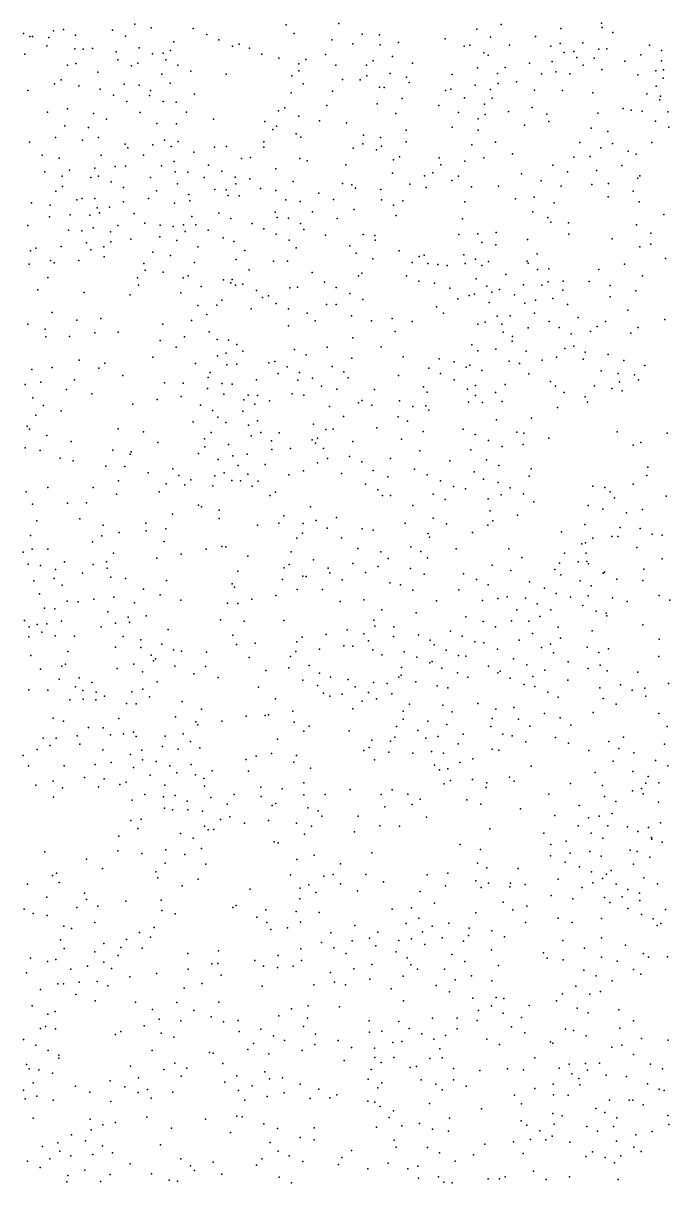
# Model space of a CAD drawing. Header units: inches. Extents: x 1412000 to 4237944, y 4931095 to 14792305.
# Drawn here: x 4237697.8 to 4237779.7, y 14791716.5 to 14791863.6 of the extents above; entities that cross this region are included whole.
import ezdxf

# ---------------------------------------------------------------- set-up
doc = ezdxf.new("R2010")
doc.units = ezdxf.units.IN
doc.header["$MEASUREMENT"] = 0

# ---------------------------------------------------------------- blocks, each defined once
blk = doc.blocks.new('SHORTSTLIDAR')
for p in [(1412096.2, 4931242.36), (1412122.06, 4931242.44), (1412155.35, 4931242.49), (1412082.07, 4931241.17), (1412085.9, 4931241.51), (1412087.13, 4931241.69), (1412088.65, 4931240.99), (1412093.35, 4931241.59), (1412098.27, 4931241.88), (1412103.6, 4931241.81), (1412105.33, 4931241.04), (1412115.37, 4931242.26), (1412116.41, 4931241.18), (1412125, 4931241.09), (1412127.19, 4931241.03), (1412139.54, 4931241.74), (1412142.65, 4931242.33), (1412150.21, 4931241.81), (1412155.44, 4931241.94), (1412156.77, 4931241.32), (1412082.89, 4931240.8), (1412083.21, 4931240.82), (1412085.04, 4931239.61), (1412085.28, 4931240.67), (1412095.02, 4931240.83), (1412101.13, 4931240.14), (1412106.83, 4931240.36), (1412108.56, 4931239.58), (1412109.42, 4931239.84), (1412121.17, 4931240.38), (1412123.81, 4931239.88), (1412127.28, 4931239.74), (1412129.61, 4931240.05), (1412135.54, 4931240.52), (1412137.93, 4931239.57), (1412138.67, 4931239.72), (1412141.29, 4931240.73), (1412143.69, 4931239.72), (1412146.99, 4931240.81), (1412148.92, 4931239.56), (1412150.1, 4931239.93), (1412153, 4931239.98), (1412161.44, 4931239.7), (1412082.24, 4931238.56), (1412088.58, 4931239.24), (1412089.65, 4931239.21), (1412090.84, 4931239.29), (1412093.82, 4931238.85), (1412096.72, 4931239.37), (1412098.42, 4931238.61), (1412099.77, 4931238.68), (1412100.72, 4931239.02), (1412110.71, 4931239.3), (1412112.29, 4931238.58), (1412114.43, 4931238.07), (1412120.37, 4931238.51), (1412128.85, 4931238.26), (1412140.44, 4931238.72), (1412140.97, 4931238.44), (1412150.61, 4931238.78), (1412151.84, 4931238.9), (1412152.21, 4931238.15), (1412154.4, 4931238.07), (1412155.02, 4931239.19), (1412156.04, 4931239.25), (1412160.35, 4931238.49), (1412162.97, 4931239.01), (1412087.66, 4931237.17), (1412088.69, 4931237.39), (1412094.05, 4931237.85), (1412095.76, 4931237.08), (1412096.58, 4931237.4), (1412100.12, 4931237.85), (1412101.64, 4931237.15), (1412117, 4931237.33), (1412117.85, 4931237.87), (1412121.68, 4931237.18), (1412125.54, 4931237.15), (1412126.42, 4931237.7), (1412131.37, 4931237.42), (1412139.64, 4931236.84), (1412143.14, 4931236.86), (1412146.22, 4931237.43), (1412149.09, 4931237.62), (1412153.04, 4931237.15), (1412155.4, 4931236.62), (1412158.32, 4931237.69), (1412162.96, 4931237.7), (1412163.19, 4931236.56), (1412086.85, 4931235.3), (1412091.48, 4931236.27), (1412099.63, 4931236.01), (1412103.3, 4931236.41), (1412107.77, 4931236.01), (1412116.08, 4931235.8), (1412117, 4931236.45), (1412122.51, 4931235.33), (1412124.75, 4931235.29), (1412125.6, 4931235.83), (1412128.57, 4931236.12), (1412130.61, 4931235.64), (1412136.41, 4931235.98), (1412142.17, 4931236.11), (1412144.56, 4931235.07), (1412147.75, 4931236.06), (1412149.57, 4931236.3), (1412151.32, 4931236.07), (1412159.96, 4931235.92), (1412162.22, 4931236.45), (1412163.17, 4931235.52), (1412082.63, 4931233.93), (1412086, 4931234.8), (1412089.1, 4931234.54), (1412091.81, 4931234.11), (1412094.83, 4931234.76), (1412096.72, 4931234.61), (1412098.18, 4931233.93), (1412100.66, 4931234.88), (1412116.01, 4931233.65), (1412117.53, 4931234.8), (1412121.23, 4931233.86), (1412127.19, 4931234.37), (1412127.8, 4931234.33), (1412130.98, 4931234.97), (1412135.56, 4931233.96), (1412136.26, 4931234.1), (1412139.33, 4931234.61), (1412141.29, 4931234.06), (1412142.26, 4931234.82), (1412146.87, 4931234), (1412150.39, 4931233.95), (1412154.27, 4931233.65), (1412162.27, 4931234.48), (1412093.48, 4931233.34), (1412095.17, 4931232.57), (1412098.05, 4931233.31), (1412099.77, 4931232.54), (1412101.43, 4931232.46), (1412103.74, 4931233.49), (1412120.54, 4931232.06), (1412126.91, 4931232.27), (1412130.1, 4931232.92), (1412134.73, 4931232.06), (1412138, 4931233), (1412140.5, 4931232.2), (1412141.48, 4931232.97), (1412161.1, 4931233.52), (1412162.74, 4931232.78), (1412162.84, 4931233.24), (1412085.1, 4931231.22), (1412087.65, 4931231.63), (1412090.94, 4931231.05), (1412096.86, 4931231.15), (1412102.76, 4931231.19), (1412114.42, 4931231.38), (1412115.19, 4931231.77), (1412116.99, 4931230.71), (1412129.28, 4931231.04), (1412137.23, 4931231.18), (1412140.59, 4931230.92), (1412143.58, 4931231.28), (1412146.58, 4931231.81), (1412148.42, 4931230.97), (1412154.88, 4931231.06), (1412158.1, 4931231.68), (1412159.1, 4931231.47), (1412160.49, 4931231.34), (1412163.74, 4931231.26), (1412087.3, 4931229.48), (1412090.33, 4931229.25), (1412092.58, 4931230.3), (1412098.98, 4931229.78), (1412101.46, 4931229.72), (1412106.16, 4931230.31), (1412112.68, 4931230.01), (1412114.16, 4931229.42), (1412119.62, 4931230.12), (1412123.03, 4931229.86), (1412136.41, 4931229.3), (1412139.72, 4931230.36), (1412145.61, 4931229.56), (1412148.69, 4931230.01), (1412154.06, 4931229.16), (1412162.2, 4931230.05), (1412163.9, 4931229.28), (1412086.12, 4931228.01), (1412089.54, 4931227.65), (1412091.58, 4931228.01), (1412099.93, 4931227.66), (1412113.69, 4931229.01), (1412116.63, 4931228.44), (1412117.22, 4931228.03), (1412125.19, 4931228.3), (1412127.33, 4931227.98), (1412130.59, 4931228.91), (1412139.72, 4931228.9), (1412156.14, 4931228.75), (1412082.83, 4931227.38), (1412094.97, 4931227.14), (1412095.29, 4931226.66), (1412098.47, 4931227.05), (1412100.78, 4931226.84), (1412101.67, 4931227.48), (1412106.31, 4931226.78), (1412107.8, 4931226.83), (1412112.54, 4931227.42), (1412112.55, 4931226.78), (1412123.88, 4931226.65), (1412125.11, 4931227.2), (1412126.84, 4931226.42), (1412127.47, 4931226.87), (1412130.57, 4931227.42), (1412138.92, 4931227.05), (1412141.92, 4931227.41), (1412152.62, 4931227.36), (1412155.25, 4931226.68), (1412156.74, 4931227.24), (1412158.71, 4931226.26), (1412161.75, 4931227.36), (1412084.45, 4931225.73), (1412086.59, 4931225.35), (1412091.94, 4931225.75), (1412097.29, 4931225.76), (1412101.17, 4931224.94), (1412103.66, 4931226.12), (1412109.73, 4931225.34), (1412110.87, 4931225.46), (1412117.1, 4931225.33), (1412118.05, 4931225.04), (1412128.98, 4931225.16), (1412129.74, 4931225.53), (1412134.75, 4931225.4), (1412138.03, 4931224.97), (1412140.42, 4931225.42), (1412144.05, 4931225.93), (1412151.83, 4931225.5), (1412153.92, 4931225.56), (1412159.74, 4931225.89), (1412084.8, 4931223.62), (1412087.91, 4931223.83), (1412091.14, 4931224.08), (1412093.7, 4931224.31), (1412095.01, 4931224.36), (1412099.56, 4931224.41), (1412101.31, 4931223.64), (1412102.93, 4931223.61), (1412105.52, 4931224.5), (1412107.24, 4931223.72), (1412114.06, 4931224), (1412122.95, 4931224.51), (1412128.85, 4931223.47), (1412133.95, 4931223.51), (1412134.99, 4931224.53), (1412145.2, 4931223.39), (1412149.2, 4931224.48), (1412151.04, 4931223.64), (1412154.7, 4931223.82), (1412157.91, 4931224.42), (1412086.99, 4931223.07), (1412087.02, 4931221.76), (1412090.63, 4931222.9), (1412091.58, 4931223.1), (1412093.19, 4931222.37), (1412098.19, 4931222.91), (1412101.58, 4931222.13), (1412104.99, 4931222.93), (1412108.92, 4931222.97), (1412108.99, 4931222.1), (1412110.75, 4931222.76), (1412116.28, 4931222.4), (1412122.53, 4931222.17), (1412123.71, 4931221.99), (1412131.07, 4931222.07), (1412132.93, 4931223.12), (1412136.37, 4931222.54), (1412137.21, 4931223.09), (1412142.29, 4931221.82), (1412147.72, 4931222.51), (1412150.24, 4931221.8), (1412154.13, 4931222.02), (1412156.25, 4931222.15), (1412159.95, 4931222.83), (1412160.19, 4931223.12), (1412086.19, 4931221.18), (1412094.77, 4931221.66), (1412098.94, 4931221.23), (1412103.03, 4931220.74), (1412106.32, 4931221.4), (1412107.75, 4931221.35), (1412108.02, 4931220.64), (1412109.42, 4931220.59), (1412112.12, 4931221.52), (1412114.07, 4931221.25), (1412119.51, 4931220.95), (1412124.15, 4931221.57), (1412127.36, 4931221.38), (1412133.13, 4931221.64), (1412138.86, 4931221.73), (1412146.82, 4931220.42), (1412156.2, 4931220.47), (1412159.35, 4931221.2), (1412083.11, 4931219.71), (1412085.44, 4931219.42), (1412088.83, 4931220.1), (1412089.51, 4931220.27), (1412091.13, 4931220.24), (1412091.41, 4931219.06), (1412092.97, 4931219.17), (1412094.74, 4931219.82), (1412097.91, 4931220.25), (1412101.2, 4931219.67), (1412103.15, 4931219.95), (1412115.32, 4931220.08), (1412117.15, 4931219.86), (1412121.39, 4931220.11), (1412123.99, 4931218.85), (1412127.44, 4931220.1), (1412128.98, 4931219.4), (1412130.16, 4931219.97), (1412138.02, 4931219.82), (1412144.46, 4931220.19), (1412149.35, 4931219.72), (1412160.11, 4931219.84), (1412085.36, 4931217.91), (1412088.01, 4931218.17), (1412090.5, 4931218.16), (1412091.7, 4931218.42), (1412096.1, 4931218.34), (1412103.43, 4931217.99), (1412106.83, 4931218.41), (1412108.37, 4931217.72), (1412113.98, 4931218.53), (1412114.24, 4931217.83), (1412115.68, 4931217.76), (1412118.72, 4931218.56), (1412121.85, 4931217.71), (1412129.34, 4931218.09), (1412137.72, 4931217.69), (1412146.65, 4931218.55), (1412148.55, 4931217.85), (1412163.25, 4931218.23), (1412082.63, 4931216.82), (1412087.76, 4931216.25), (1412089.46, 4931216.16), (1412090.89, 4931216.53), (1412093.09, 4931216.02), (1412094.02, 4931216.82), (1412097.47, 4931217.11), (1412099.42, 4931216.85), (1412101.06, 4931216.7), (1412102.38, 4931216.91), (1412102.58, 4931216.06), (1412103.94, 4931216.93), (1412105.49, 4931216.25), (1412111.05, 4931217.1), (1412112.55, 4931216.42), (1412117.18, 4931217.07), (1412117.62, 4931216.31), (1412141.98, 4931215.92), (1412148.91, 4931217.23), (1412151.18, 4931217.17), (1412159.77, 4931216.9), (1412090.07, 4931214.64), (1412093.13, 4931214.75), (1412095.7, 4931215.11), (1412099.34, 4931215.41), (1412101.53, 4931214.94), (1412107.4, 4931215.28), (1412108.74, 4931214.79), (1412114.11, 4931215.71), (1412115.77, 4931214.96), (1412120.37, 4931215.62), (1412125.14, 4931215.67), (1412126.62, 4931215.55), (1412126.67, 4931214.98), (1412137.28, 4931215.69), (1412139.67, 4931215.79), (1412140.18, 4931214.66), (1412145.95, 4931215.04), (1412151.2, 4931215.73), (1412156.72, 4931215.15), (1412161.61, 4931215.84), (1412161.62, 4931214.45), (1412082.96, 4931213.6), (1412083.66, 4931213.97), (1412086.87, 4931214.17), (1412090.63, 4931213.76), (1412092.28, 4931214.13), (1412098.49, 4931213.46), (1412100.7, 4931213.04), (1412104.17, 4931214.12), (1412110.15, 4931213.66), (1412116.65, 4931214), (1412123.45, 4931214.24), (1412124.26, 4931213.33), (1412129.68, 4931213.63), (1412132.88, 4931213.08), (1412137.91, 4931213.09), (1412141.95, 4931214.38), (1412147.18, 4931213.25), (1412160.22, 4931214.12), (1412082.78, 4931211.93), (1412085.52, 4931212.37), (1412085.98, 4931212.11), (1412089.09, 4931212.37), (1412092.29, 4931212.85), (1412097.31, 4931212.01), (1412103.76, 4931212.15), (1412109.02, 4931212.53), (1412113.78, 4931212.32), (1412115.53, 4931212.29), (1412126.37, 4931212.6), (1412131.33, 4931212.15), (1412132.22, 4931212.9), (1412133.32, 4931211.99), (1412134.61, 4931211.88), (1412135.78, 4931211.76), (1412138.05, 4931212.02), (1412139.37, 4931212.55), (1412140.19, 4931211.74), (1412141.03, 4931212.28), (1412145.92, 4931212.31), (1412146.06, 4931212.06), (1412158.25, 4931211.92), (1412163.45, 4931212.65), (1412085.16, 4931210.25), (1412096.51, 4931210.17), (1412097.5, 4931211.15), (1412099.78, 4931210.92), (1412102.31, 4931210.21), (1412102.95, 4931210.44), (1412110.69, 4931211.2), (1412118.65, 4931210.88), (1412124.55, 4931210.45), (1412124.98, 4931210.78), (1412130.65, 4931210.46), (1412139.47, 4931210.05), (1412143.22, 4931210.62), (1412147.23, 4931211.23), (1412148.66, 4931211.32), (1412155.03, 4931211.23), (1412160.53, 4931210.46), (1412083.91, 4931208.65), (1412096.66, 4931209.26), (1412104.61, 4931209.09), (1412107.41, 4931209.94), (1412108.34, 4931209.56), (1412108.54, 4931209.99), (1412108.96, 4931209.25), (1412109.88, 4931209.37), (1412111.63, 4931208.59), (1412115.82, 4931208.91), (1412116.83, 4931209), (1412120.23, 4931209.63), (1412121.71, 4931208.96), (1412132.21, 4931209.75), (1412134.16, 4931209.5), (1412136.11, 4931208.9), (1412140.81, 4931209.14), (1412142.4, 4931208.73), (1412145.48, 4931209.31), (1412147.77, 4931209.26), (1412148.58, 4931209.68), (1412150.44, 4931208.63), (1412150.5, 4931209.76), (1412153.78, 4931209.72), (1412156.46, 4931209.23), (1412159.7, 4931208.55), (1412089.78, 4931208.33), (1412095.6, 4931208.04), (1412102.01, 4931208.29), (1412107.23, 4931207.37), (1412112.39, 4931207.71), (1412113.15, 4931207.91), (1412123.45, 4931208.19), (1412125.09, 4931207.45), (1412137.15, 4931207.54), (1412138.57, 4931207.97), (1412139.25, 4931208.13), (1412141.09, 4931207.08), (1412141.45, 4931208.36), (1412144.34, 4931208.05), (1412146.97, 4931207.36), (1412149.19, 4931207.56), (1412156.45, 4931207.77), (1412085.71, 4931205.79), (1412104.19, 4931206.67), (1412106.58, 4931206.74), (1412110.95, 4931206.24), (1412114.1, 4931206.94), (1412115.68, 4931206.24), (1412118.05, 4931205.69), (1412120.49, 4931206.8), (1412121.71, 4931206.79), (1412134.44, 4931206.5), (1412135.31, 4931205.72), (1412145.64, 4931206.96), (1412146.86, 4931205.71), (1412151.05, 4931206.81), (1412158.69, 4931206.09), (1412082.61, 4931204.3), (1412088.82, 4931204.82), (1412091.9, 4931205.04), (1412099.76, 4931204.31), (1412103.38, 4931204.79), (1412105.33, 4931205.52), (1412119.04, 4931204.73), (1412123.66, 4931205.38), (1412126.18, 4931204.75), (1412128.83, 4931205.05), (1412131.33, 4931204.64), (1412139.67, 4931204.32), (1412140.59, 4931204.56), (1412142.13, 4931205.32), (1412142.73, 4931204.31), (1412143.77, 4931205.35), (1412148.73, 4931204.66), (1412152.4, 4931205.18), (1412155.85, 4931204.64), (1412163.36, 4931204.91), (1412084.83, 4931203.7), (1412084.91, 4931202.69), (1412087.92, 4931202.74), (1412091.12, 4931203.22), (1412094.08, 4931203.29), (1412102.47, 4931202.71), (1412105.62, 4931203.33), (1412115.69, 4931204.1), (1412129.19, 4931203.4), (1412142.87, 4931203.28), (1412144.05, 4931202.76), (1412146.05, 4931203.84), (1412149.97, 4931203.88), (1412151.49, 4931203.08), (1412153.94, 4931203.37), (1412154.82, 4931204.02), (1412159.07, 4931203.19), (1412160, 4931203.88), (1412099.4, 4931202.24), (1412101.41, 4931201.41), (1412106.61, 4931202.36), (1412108.06, 4931202.27), (1412109.12, 4931201.75), (1412120.57, 4931201.39), (1412123.84, 4931202.57), (1412127.43, 4931201.44), (1412138.92, 4931201.7), (1412144.01, 4931202.17), (1412150.69, 4931201.22), (1412151.83, 4931201.53), (1412089.12, 4931199.75), (1412098.49, 4931200.13), (1412106.67, 4931200.31), (1412107.78, 4931200.64), (1412109.9, 4931200.89), (1412116.43, 4931201.11), (1412117.93, 4931200.43), (1412123.7, 4931200), (1412130.22, 4931200.18), (1412134.75, 4931199.91), (1412139.66, 4931200.92), (1412141.95, 4931201.16), (1412145.82, 4931200.91), (1412147.84, 4931199.73), (1412149.65, 4931200.13), (1412153.01, 4931199.86), (1412153.28, 4931200.75), (1412156.18, 4931200.45), (1412158.2, 4931199.71), (1412083.13, 4931198.57), (1412085.73, 4931198.83), (1412091.62, 4931198.72), (1412092.39, 4931199.36), (1412103.89, 4931199.34), (1412107.85, 4931199.17), (1412109.11, 4931199.24), (1412113.17, 4931199.42), (1412113.94, 4931199.59), (1412115.5, 4931198.9), (1412121.19, 4931198.95), (1412122.69, 4931198.28), (1412133.44, 4931198.73), (1412136.68, 4931199.53), (1412138.21, 4931198.86), (1412138.64, 4931199.12), (1412140.2, 4931198.42), (1412143.64, 4931199.64), (1412144.97, 4931199.33), (1412155.29, 4931198.39), (1412160.84, 4931199.08), (1412084.26, 4931196.95), (1412088.55, 4931197.24), (1412094.65, 4931197.8), (1412099.95, 4931196.87), (1412102.3, 4931196.82), (1412105.5, 4931197.56), (1412105.76, 4931198.2), (1412107.27, 4931196.78), (1412111.63, 4931197.27), (1412114.35, 4931198.06), (1412116.85, 4931197.2), (1412117.05, 4931198.2), (1412118.72, 4931197.45), (1412123.25, 4931197.51), (1412129.62, 4931197.8), (1412134.94, 4931198.04), (1412136.67, 4931197.26), (1412146.15, 4931198), (1412148.88, 4931197.05), (1412157.48, 4931198.04), (1412157.63, 4931197.02), (1412159.55, 4931197.9), (1412160.02, 4931197.27), (1412082.3, 4931196.66), (1412087.51, 4931196.01), (1412090.72, 4931195.47), (1412105.4, 4931196.16), (1412107.46, 4931195.42), (1412108.52, 4931196.71), (1412110.57, 4931195.32), (1412116.15, 4931195.47), (1412117.61, 4931195.32), (1412119.86, 4931196.46), (1412121.79, 4931196.06), (1412126.59, 4931196.02), (1412132.78, 4931196.37), (1412133.26, 4931195.7), (1412138.38, 4931196.05), (1412139.38, 4931196.52), (1412141.92, 4931195.65), (1412143.13, 4931196.65), (1412149.52, 4931196.47), (1412150.62, 4931195.65), (1412154.47, 4931196.49), (1412156.68, 4931196.16), (1412157.96, 4931195.86), (1412083.25, 4931194.99), (1412084.6, 4931194), (1412095.92, 4931194.17), (1412099.04, 4931194.77), (1412102.08, 4931195.16), (1412104.5, 4931194.06), (1412110.02, 4931194.73), (1412111.42, 4931194.17), (1412111.74, 4931195.28), (1412113.26, 4931194.61), (1412120.86, 4931193.86), (1412124.55, 4931194.35), (1412124.97, 4931194.63), (1412126.25, 4931194.04), (1412129.76, 4931194.6), (1412131.45, 4931193.85), (1412133.07, 4931193.95), (1412138.48, 4931194.43), (1412139.39, 4931195.26), (1412140.27, 4931194.37), (1412142.76, 4931194.5), (1412153.28, 4931195.09), (1412153.58, 4931194.44), (1412083.64, 4931192.79), (1412086.86, 4931193.31), (1412106.02, 4931193.37), (1412106.71, 4931192.51), (1412109.89, 4931193.27), (1412122.66, 4931192.59), (1412129.58, 4931192.54), (1412133.48, 4931193.4), (1412146.49, 4931192.41), (1412149.79, 4931193.76), (1412082.55, 4931191.39), (1412082.85, 4931190.98), (1412094.09, 4931191.03), (1412103.57, 4931191.94), (1412107.72, 4931191.83), (1412110.58, 4931191.49), (1412111.76, 4931192.06), (1412118.86, 4931191.64), (1412120.4, 4931190.96), (1412121.34, 4931190.99), (1412126.85, 4931191.17), (1412130.76, 4931192.01), (1412137.83, 4931190.98), (1412142.06, 4931192.17), (1412085.03, 4931190.21), (1412088.1, 4931189.42), (1412097.27, 4931190.66), (1412105.03, 4931189.76), (1412105.87, 4931190.57), (1412110.93, 4931190.15), (1412112.16, 4931190.57), (1412113.52, 4931189.5), (1412114.47, 4931190.54), (1412118.66, 4931189.66), (1412119.36, 4931189.85), (1412123.83, 4931189.43), (1412130.01, 4931189.74), (1412132.74, 4931190.69), (1412139.35, 4931190.3), (1412141.04, 4931189.55), (1412144.61, 4931190.62), (1412145.49, 4931190.47), (1412148.67, 4931189.84), (1412157.33, 4931190.67), (1412163.69, 4931190.5), (1412082.29, 4931188.63), (1412084.21, 4931188.3), (1412093.41, 4931188.35), (1412095.72, 4931188.14), (1412099.09, 4931189.31), (1412105.08, 4931188.75), (1412108.06, 4931189.05), (1412113.54, 4931188.4), (1412115.92, 4931188.53), (1412119.09, 4931189.2), (1412120.12, 4931188.55), (1412132.3, 4931188.26), (1412138.8, 4931188.38), (1412142.77, 4931188.78), (1412145.41, 4931189.06), (1412159.36, 4931188.98), (1412160.35, 4931189.31), (1412086.74, 4931187.32), (1412088.38, 4931186.97), (1412095.58, 4931187.81), (1412104.25, 4931187.91), (1412106.75, 4931187.13), (1412108.6, 4931187.6), (1412110.42, 4931187.83), (1412112.72, 4931186.51), (1412119.36, 4931186.73), (1412120.61, 4931187.26), (1412123.41, 4931187.54), (1412124.97, 4931186.84), (1412128.61, 4931187.29), (1412136.14, 4931186.97), (1412140.78, 4931187.09), (1412092.53, 4931186.31), (1412094.93, 4931186.28), (1412097.89, 4931185.44), (1412100.99, 4931185.95), (1412101.75, 4931185.11), (1412106.33, 4931185.06), (1412107.5, 4931185.45), (1412109.31, 4931186.37), (1412110.5, 4931185.27), (1412115.7, 4931185.21), (1412117.57, 4931185.72), (1412122.41, 4931185.36), (1412126.4, 4931185.75), (1412131.64, 4931185.93), (1412133.26, 4931185.21), (1412139.19, 4931185.59), (1412142.34, 4931186.39), (1412146.2, 4931185.05), (1412146.43, 4931185.97), (1412161.08, 4931185.11), (1412161.21, 4931186.17), (1412085.14, 4931183.59), (1412090.9, 4931183.61), (1412094.14, 4931184.44), (1412100.18, 4931184.07), (1412102.54, 4931183.95), (1412103.28, 4931184.57), (1412106.09, 4931183.82), (1412108.49, 4931184.47), (1412109.59, 4931184.44), (1412111.05, 4931183.77), (1412111.81, 4931184.41), (1412125.44, 4931184.01), (1412128.25, 4931184.93), (1412134.94, 4931184.46), (1412136.59, 4931183.72), (1412140.38, 4931184.66), (1412142.23, 4931184.22), (1412143.76, 4931183.54), (1412154.25, 4931183.78), (1412155.78, 4931183.58), (1412159.38, 4931184.02), (1412082.41, 4931183.05), (1412093.87, 4931182.75), (1412099.27, 4931183.04), (1412113.35, 4931182.58), (1412114.02, 4931183), (1412127, 4931183.31), (1412127.6, 4931182.57), (1412128.62, 4931182.57), (1412134.01, 4931182.75), (1412135.54, 4931182.08), (1412138.12, 4931183.42), (1412140.97, 4931182.14), (1412142.61, 4931182.67), (1412145.46, 4931182.78), (1412156.45, 4931183.03), (1412157, 4931182.27), (1412163.53, 4931182.49), (1412083.22, 4931181.5), (1412087.67, 4931181.61), (1412090.08, 4931181.67), (1412104.28, 4931181.35), (1412104.64, 4931181.13), (1412106.9, 4931180.73), (1412118.44, 4931181.13), (1412131.43, 4931181.3), (1412141.23, 4931180.65), (1412146.76, 4931181.8), (1412153.65, 4931181.32), (1412155.51, 4931180.85), (1412160.56, 4931180.82), (1412083.77, 4931179.39), (1412089.2, 4931179.63), (1412100.95, 4931180.23), (1412106.9, 4931179.68), (1412115.1, 4931180), (1412119.18, 4931179.4), (1412121.76, 4931179.79), (1412134.03, 4931179.71), (1412141.56, 4931179.38), (1412144.7, 4931180.1), (1412158.52, 4931180.4), (1412092.17, 4931178.83), (1412094.21, 4931177.91), (1412097.58, 4931179.09), (1412097.62, 4931178.09), (1412100.14, 4931178.34), (1412111.72, 4931178.8), (1412114.45, 4931179.09), (1412117.46, 4931177.79), (1412117.54, 4931179.04), (1412120.58, 4931178.43), (1412125.02, 4931178.35), (1412126.39, 4931178.19), (1412130.46, 4931179.09), (1412133.39, 4931177.77), (1412135.68, 4931178.97), (1412138.98, 4931177.88), (1412140.93, 4931178.81), (1412150.29, 4931177.97), (1412153.25, 4931178.91), (1412157.71, 4931178.53), (1412160.27, 4931178.38), (1412161.79, 4931177.69), (1412082.96, 4931177.53), (1412090.83, 4931176.71), (1412092.02, 4931177.48), (1412099.9, 4931176.74), (1412116.73, 4931177.16), (1412122.37, 4931177.21), (1412133.55, 4931177.28), (1412152.85, 4931176.47), (1412153.34, 4931176.59), (1412154.24, 4931177.15), (1412156.64, 4931177.4), (1412157.43, 4931177.38), (1412163.05, 4931177.55), (1412082.04, 4931175.41), (1412083.16, 4931175.78), (1412085.14, 4931175.78), (1412093.5, 4931175.25), (1412102.06, 4931175.15), (1412105.22, 4931175.78), (1412107.24, 4931176.1), (1412107.74, 4931176.06), (1412110.52, 4931174.89), (1412115.99, 4931175.44), (1412124.46, 4931175.88), (1412127.38, 4931175.45), (1412131.17, 4931176.07), (1412132.46, 4931175.48), (1412136.91, 4931175.8), (1412143.61, 4931175.83), (1412145.26, 4931174.72), (1412150.68, 4931175.26), (1412153.42, 4931175.25), (1412159.83, 4931175.97), (1412082.67, 4931173.86), (1412084.24, 4931173.69), (1412087.28, 4931174.17), (1412090.9, 4931173.84), (1412092.59, 4931174.15), (1412092.68, 4931173.38), (1412099, 4931174.64), (1412115.12, 4931173.4), (1412115.75, 4931173.81), (1412118.84, 4931174.41), (1412120.71, 4931173.37), (1412123.83, 4931173.97), (1412127.05, 4931173.57), (1412128.32, 4931174.59), (1412131.15, 4931173.34), (1412133.29, 4931174.69), (1412141.47, 4931173.76), (1412150.02, 4931174.01), (1412152.39, 4931174.17), (1412153.48, 4931174.2), (1412153.72, 4931173.92), (1412160.73, 4931173.25), (1412163.06, 4931174.53), (1412085.95, 4931172.06), (1412086.13, 4931173.18), (1412089.54, 4931172.75), (1412093.16, 4931172.21), (1412094.99, 4931172.04), (1412100.19, 4931171.79), (1412109.23, 4931172.99), (1412114.91, 4931171.91), (1412117.5, 4931172.37), (1412117.93, 4931172.32), (1412120.92, 4931172.76), (1412122.48, 4931171.88), (1412125.44, 4931172.83), (1412132.85, 4931172.6), (1412137.87, 4931172.65), (1412139.5, 4931171.92), (1412143.86, 4931173.06), (1412149.45, 4931173.21), (1412150.19, 4931172.52), (1412152.66, 4931171.76), (1412155.57, 4931172.74), (1412155.73, 4931172.85), (1412157.28, 4931171.99), (1412160.57, 4931171.82), (1412083.4, 4931171.75), (1412086.99, 4931171.22), (1412097.3, 4931170.71), (1412108.55, 4931171.38), (1412108.81, 4931170.95), (1412116.77, 4931170.66), (1412120, 4931170.64), (1412128.52, 4931171.49), (1412129.89, 4931171.27), (1412131.44, 4931170.58), (1412137.25, 4931170.61), (1412140.98, 4931171.26), (1412146.21, 4931171.65), (1412148.11, 4931170.82), (1412154.04, 4931171.14), (1412084.09, 4931170.09), (1412087.6, 4931169.18), (1412089.02, 4931169.09), (1412090.99, 4931169.44), (1412093.54, 4931169.69), (1412096.13, 4931168.97), (1412099.41, 4931169.97), (1412102.02, 4931169.32), (1412107.94, 4931168.92), (1412109.23, 4931168.89), (1412111.02, 4931169.44), (1412114.05, 4931169.88), (1412122.23, 4931169.14), (1412125.21, 4931169.33), (1412134.43, 4931169.24), (1412140.28, 4931169.27), (1412142.21, 4931169.53), (1412143.41, 4931169.72), (1412145.72, 4931169.54), (1412147.21, 4931168.86), (1412149.62, 4931170.15), (1412151.4, 4931169.7), (1412153.64, 4931169.85), (1412156.74, 4931169.6), (1412158.59, 4931169.12), (1412162.67, 4931169.9), (1412164.01, 4931169.29), (1412084.73, 4931168.28), (1412086.03, 4931168.2), (1412092.75, 4931167.83), (1412097.61, 4931167.34), (1412127.52, 4931168.1), (1412131.87, 4931167.72), (1412144.63, 4931168.09), (1412148.92, 4931168.1), (1412152.98, 4931168.65), (1412154.69, 4931167.9), (1412155.94, 4931167.66), (1412082.21, 4931166.74), (1412082.78, 4931165.91), (1412083.82, 4931166.2), (1412085.04, 4931166.29), (1412086.9, 4931166.66), (1412091.93, 4931165.91), (1412093.75, 4931166.37), (1412095.36, 4931167.14), (1412095.5, 4931166.53), (1412107.03, 4931166.82), (1412110.03, 4931166.63), (1412115.09, 4931166.74), (1412126.49, 4931166.78), (1412126.6, 4931165.99), (1412129.03, 4931165.91), (1412138.16, 4931167.2), (1412140.35, 4931166.6), (1412141.9, 4931165.91), (1412143.92, 4931166.67), (1412146.12, 4931166.64), (1412147.55, 4931167.24), (1412149.84, 4931165.87), (1412156.02, 4931167.3), (1412160.61, 4931166.18), (1412082.77, 4931164.67), (1412084.39, 4931165.23), (1412086.1, 4931164.79), (1412088.55, 4931164.73), (1412094.7, 4931164.68), (1412100.42, 4931165.59), (1412108.62, 4931164.85), (1412117.41, 4931164.63), (1412120.43, 4931164.97), (1412123.12, 4931165.55), (1412125.23, 4931165.02), (1412128.98, 4931164.71), (1412132.16, 4931164.89), (1412136.22, 4931165.39), (1412137.68, 4931164.75), (1412146.62, 4931165.09), (1412150.14, 4931164.48), (1412154.15, 4931165.42), (1412093.72, 4931163.35), (1412096.96, 4931163.31), (1412096.97, 4931164.28), (1412099.62, 4931163.72), (1412101.08, 4931162.99), (1412109.09, 4931163.68), (1412111.46, 4931163.86), (1412116.71, 4931164.04), (1412119.61, 4931163.08), (1412122.7, 4931163.51), (1412123.84, 4931163.48), (1412125.8, 4931164.13), (1412126.36, 4931163.01), (1412133.64, 4931164.24), (1412134.15, 4931163.64), (1412135.67, 4931162.97), (1412139.31, 4931164.02), (1412140.43, 4931163.88), (1412142.17, 4931163.11), (1412144.91, 4931164.22), (1412147.75, 4931163.3), (1412148.9, 4931163.73), (1412153.54, 4931163.33), (1412156.25, 4931163.12), (1412162.64, 4931164.36), (1412082.99, 4931162.3), (1412087.71, 4931162.79), (1412098.27, 4931162.35), (1412098.55, 4931161.61), (1412098.82, 4931161.86), (1412102.11, 4931162.85), (1412105.28, 4931162.72), (1412110.67, 4931162.03), (1412115.91, 4931162.15), (1412116.62, 4931162.8), (1412127.5, 4931162.36), (1412130.34, 4931162.77), (1412131.93, 4931162.09), (1412133.89, 4931161.54), (1412137.22, 4931162.3), (1412138.15, 4931162.22), (1412144.18, 4931161.87), (1412149.25, 4931162.63), (1412151.11, 4931161.47), (1412155.03, 4931162.67), (1412162.63, 4931162.18), (1412084.25, 4931160.56), (1412086.92, 4931160.94), (1412087.41, 4931161.2), (1412093.94, 4931160.66), (1412096.05, 4931161.21), (1412097.18, 4931160.22), (1412101.28, 4931160.92), (1412105.15, 4931160.89), (1412112.79, 4931160.38), (1412115.72, 4931160.72), (1412118.28, 4931161.01), (1412119.58, 4931160.06), (1412129.98, 4931160.78), (1412133.58, 4931161.35), (1412135.13, 4931160.67), (1412137.1, 4931160.11), (1412141.04, 4931160.95), (1412142.21, 4931160.09), (1412142.49, 4931160.3), (1412145.9, 4931161.1), (1412148.15, 4931160.43), (1412153.65, 4931160.66), (1412155.18, 4931161.06), (1412156.07, 4931160.35), (1412159.95, 4931160.16), (1412086.59, 4931159.3), (1412089.15, 4931159.46), (1412090.72, 4931158.88), (1412099.02, 4931158.96), (1412103.68, 4931159.98), (1412106.75, 4931159.5), (1412117.49, 4931159.17), (1412120.99, 4931159.56), (1412123.25, 4931159.24), (1412126.46, 4931158.88), (1412128.2, 4931158.75), (1412129.67, 4931159.54), (1412129.97, 4931159.81), (1412131.83, 4931158.95), (1412138.41, 4931159.54), (1412143.76, 4931159.42), (1412145.56, 4931158.59), (1412146.64, 4931159.62), (1412151.1, 4931159.14), (1412157.75, 4931158.55), (1412163.86, 4931158.73), (1412082.75, 4931157.93), (1412085.17, 4931157.9), (1412088.66, 4931158.33), (1412089.6, 4931157.85), (1412091.27, 4931157.64), (1412092.34, 4931157.12), (1412095.82, 4931157.7), (1412097.19, 4931158.04), (1412111.88, 4931158.27), (1412119.35, 4931158.48), (1412120.1, 4931157.51), (1412120.91, 4931157.15), (1412122.46, 4931157.39), (1412124.13, 4931158.33), (1412125.81, 4931157.58), (1412128.76, 4931157.42), (1412134.5, 4931158.46), (1412135.87, 4931158.17), (1412146.88, 4931158.34), (1412148.53, 4931157.62), (1412155.13, 4931158.2), (1412159.24, 4931157.88), (1412160.85, 4931158.13), (1412160.99, 4931157.12), (1412087.95, 4931156.66), (1412089.63, 4931156.76), (1412091.23, 4931156.66), (1412095.12, 4931156.19), (1412096.37, 4931156.16), (1412098.04, 4931157.04), (1412102.17, 4931156.46), (1412114.04, 4931156.81), (1412125, 4931156.51), (1412126.83, 4931156.8), (1412131.02, 4931156.1), (1412135.24, 4931155.98), (1412139.69, 4931156.18), (1412144.25, 4931155.7), (1412149.87, 4931157), (1412155.55, 4931156.84), (1412157.21, 4931156.12), (1412085.85, 4931154.32), (1412094.15, 4931154.31), (1412101.34, 4931154.51), (1412104.63, 4931155.5), (1412110.3, 4931154.59), (1412112.72, 4931154.7), (1412113.15, 4931154.75), (1412116.22, 4931155.21), (1412123.83, 4931155.53), (1412130.21, 4931154.22), (1412130.22, 4931155.21), (1412136.43, 4931155.16), (1412141.47, 4931154.31), (1412141.96, 4931155.48), (1412144.83, 4931154.2), (1412148.12, 4931154.95), (1412150.11, 4931154.38), (1412154.29, 4931155.05), (1412162.63, 4931154.92), (1412087.15, 4931153.94), (1412090.3, 4931153.17), (1412092.18, 4931153.12), (1412103.93, 4931153.87), (1412104.16, 4931153.48), (1412107.21, 4931153.98), (1412116.41, 4931153.85), (1412117.63, 4931152.7), (1412118.3, 4931153.34), (1412123.38, 4931152.73), (1412129.38, 4931153.28), (1412132.06, 4931152.79), (1412133.35, 4931153.96), (1412135.73, 4931153.54), (1412141.32, 4931153.29), (1412146.25, 4931153.31), (1412151.48, 4931153.47), (1412163.68, 4931153.27), (1412084.55, 4931151.8), (1412086.23, 4931151.81), (1412088.9, 4931152.12), (1412093.09, 4931152.23), (1412094.74, 4931152.36), (1412096.04, 4931152.55), (1412096.38, 4931152.02), (1412100.02, 4931152.07), (1412102.31, 4931152.35), (1412103.23, 4931151.37), (1412114.28, 4931151.66), (1412126.22, 4931151.55), (1412128.59, 4931151.41), (1412129.16, 4931151.93), (1412133.09, 4931151.8), (1412134.63, 4931152), (1412137.8, 4931152.3), (1412142.85, 4931152.33), (1412144.03, 4931152.1), (1412145.75, 4931151.33), (1412149.51, 4931151.88), (1412156.27, 4931151.37), (1412158.15, 4931151.95), (1412083.81, 4931150.36), (1412085.46, 4931150.88), (1412089.21, 4931151.04), (1412092.12, 4931150.31), (1412095.63, 4931149.73), (1412097.08, 4931150.28), (1412099.71, 4931150.74), (1412101.7, 4931150.4), (1412104.41, 4931150.59), (1412113.5, 4931149.84), (1412125.23, 4931150.26), (1412125.88, 4931150.62), (1412128.39, 4931150.02), (1412131.44, 4931149.89), (1412133.81, 4931150.1), (1412135.32, 4931149.92), (1412137.17, 4931151.08), (1412141.49, 4931150.39), (1412142.34, 4931150.3), (1412151.15, 4931151.15), (1412153.73, 4931150.26), (1412157.56, 4931150.5), (1412159.47, 4931149.95), (1412163.32, 4931151.04), (1412082.04, 4931149.61), (1412082.73, 4931148.28), (1412087.24, 4931148.28), (1412091.15, 4931148.45), (1412093.18, 4931148.73), (1412097.18, 4931149.06), (1412098.9, 4931148.83), (1412100.61, 4931148.28), (1412103.32, 4931148.48), (1412110.31, 4931149.08), (1412111.57, 4931149.52), (1412116.36, 4931148.76), (1412116.69, 4931149.62), (1412126.58, 4931149.06), (1412134.17, 4931148.38), (1412137.39, 4931148.72), (1412139.06, 4931149.17), (1412146.42, 4931148.25), (1412156.84, 4931148.89), (1412162.21, 4931148.98), (1412163.74, 4931148.3), (1412089.8, 4931146.8), (1412096.03, 4931148.1), (1412098.15, 4931147.1), (1412101.51, 4931147.39), (1412103.89, 4931147.17), (1412106.01, 4931147.64), (1412110.6, 4931147.62), (1412118.44, 4931148.02), (1412134.82, 4931147.77), (1412135.89, 4931147.93), (1412143.7, 4931146.87), (1412154.55, 4931147.45), (1412159.31, 4931147.56), (1412161.25, 4931146.94), (1412083.64, 4931145.85), (1412085.85, 4931146.33), (1412087.02, 4931145.49), (1412091.58, 4931145.65), (1412092.29, 4931146.65), (1412094.29, 4931145.91), (1412095.08, 4931146.23), (1412099.99, 4931145.85), (1412104.93, 4931146.69), (1412105.04, 4931145.73), (1412112.18, 4931145.6), (1412114.87, 4931145.39), (1412117.63, 4931146.13), (1412123.5, 4931145.28), (1412135.4, 4931146.03), (1412136.22, 4931146.45), (1412138.99, 4931146.58), (1412140.74, 4931145.53), (1412140.81, 4931146.14), (1412144.28, 4931146.33), (1412151.43, 4931146.05), (1412155.47, 4931145.78), (1412160.44, 4931145.43), (1412160.95, 4931146.08), (1412162.61, 4931146.12), (1412085.87, 4931144.31), (1412095.85, 4931143.95), (1412097.46, 4931144.65), (1412099.84, 4931144.35), (1412101.29, 4931144.52), (1412102.81, 4931143.83), (1412105.84, 4931144.27), (1412108.8, 4931144.68), (1412112.2, 4931144.42), (1412117.62, 4931144.62), (1412120.32, 4931144.65), (1412127.42, 4931144.67), (1412128.82, 4931145.25), (1412130.82, 4931144.72), (1412132.35, 4931144.05), (1412138.28, 4931144), (1412148.68, 4931144.7), (1412155.74, 4931144.4), (1412159.29, 4931145.14), (1412160.63, 4931144.76), (1412099.97, 4931142.93), (1412100.97, 4931142.73), (1412102.89, 4931142.72), (1412104.75, 4931142.56), (1412107.88, 4931143.42), (1412113.58, 4931143.25), (1412114.06, 4931143.51), (1412118.14, 4931142.98), (1412119.42, 4931142.59), (1412127.9, 4931143.11), (1412131.33, 4931143.41), (1412140.05, 4931143.44), (1412145.1, 4931142.83), (1412152.51, 4931143.26), (1412157.15, 4931143.77), (1412162.57, 4931143.7), (1412095.67, 4931141.35), (1412096.99, 4931141.52), (1412107.04, 4931141.47), (1412108.25, 4931141.81), (1412110.09, 4931141.01), (1412113.13, 4931141.38), (1412116.69, 4931141.04), (1412119.91, 4931141.89), (1412124.51, 4931141.93), (1412133.17, 4931141.8), (1412149.42, 4931142), (1412153.7, 4931141.71), (1412155.04, 4931141.92), (1412156.69, 4931142.25), (1412162.81, 4931141.07), (1412096.55, 4931140.35), (1412101.96, 4931139.71), (1412105.01, 4931140.64), (1412105.47, 4931140.16), (1412106.2, 4931140.24), (1412117.69, 4931139.62), (1412118.58, 4931140.66), (1412124.03, 4931139.94), (1412127.25, 4931140.68), (1412129.75, 4931140.65), (1412141.18, 4931140.32), (1412148.03, 4931139.77), (1412152.4, 4931140.69), (1412154.02, 4931139.75), (1412156.14, 4931140.68), (1412158.64, 4931140.56), (1412159.97, 4931139.97), (1412161.29, 4931140.49), (1412094.18, 4931139.39), (1412103.58, 4931139.12), (1412113.87, 4931138.65), (1412114.37, 4931138.52), (1412137.44, 4931138.33), (1412148.93, 4931138.32), (1412150.89, 4931138.75), (1412155.5, 4931139.1), (1412161.68, 4931139.22), (1412161.72, 4931139.01), (1412163.06, 4931138.6), (1412084.8, 4931137.39), (1412094.03, 4931137.53), (1412097.07, 4931137.16), (1412100.12, 4931137.64), (1412102.52, 4931137.04), (1412104.63, 4931137.8), (1412118.93, 4931136.97), (1412126.24, 4931137.27), (1412140.03, 4931137.7), (1412148.88, 4931136.89), (1412151.36, 4931137.21), (1412153.89, 4931137.43), (1412155.29, 4931136.83), (1412158.99, 4931137.59), (1412159.89, 4931137.41), (1412161.46, 4931136.71), (1412090.08, 4931136.44), (1412092.07, 4931135.28), (1412100.04, 4931135.93), (1412105.19, 4931135.81), (1412116.73, 4931136.41), (1412122.25, 4931135.87), (1412139.64, 4931135.94), (1412140.82, 4931135.36), (1412144.77, 4931135.27), (1412150.73, 4931136.09), (1412152.56, 4931135.5), (1412156.58, 4931135.03), (1412159.4, 4931135.83), (1412085.74, 4931134.39), (1412086.26, 4931134.67), (1412098.85, 4931134.84), (1412099.1, 4931134.07), (1412104.23, 4931133.9), (1412115.91, 4931134.49), (1412120.16, 4931134.28), (1412121.32, 4931134.53), (1412125.46, 4931134.53), (1412127.72, 4931133.59), (1412133.26, 4931134.45), (1412135.87, 4931134.69), (1412139.42, 4931133.73), (1412149.85, 4931133.93), (1412154.07, 4931134.84), (1412155.47, 4931134.02), (1412155.97, 4931134.54), (1412160.7, 4931134.11), (1412082.58, 4931133.3), (1412086.61, 4931133.51), (1412089.8, 4931132.15), (1412102.18, 4931133.09), (1412110.8, 4931132.64), (1412117.15, 4931132.78), (1412118.26, 4931133.21), (1412119.12, 4931132.23), (1412122.28, 4931133.33), (1412124.4, 4931132.43), (1412132.36, 4931132.36), (1412135.56, 4931133.09), (1412140.1, 4931132.86), (1412141.04, 4931133.43), (1412143.73, 4931132.94), (1412143.82, 4931133.41), (1412145.69, 4931133.26), (1412152.88, 4931132.85), (1412154.24, 4931133.46), (1412157.22, 4931133.28), (1412158.69, 4931132.63), (1412160.18, 4931132.16), (1412162.44, 4931133.33), (1412085.05, 4931131.65), (1412090.07, 4931131.35), (1412095.05, 4931131.11), (1412099.54, 4931131.25), (1412109.03, 4931130.57), (1412117.12, 4931131.42), (1412134.2, 4931130.86), (1412142.9, 4931131.01), (1412148.96, 4931131.84), (1412151.72, 4931131.41), (1412155.72, 4931131.6), (1412156.4, 4931130.97), (1412157.97, 4931131.66), (1412160.21, 4931131.21), (1412082.14, 4931130.12), (1412083.32, 4931129.58), (1412085.07, 4931129.32), (1412088.85, 4931130.32), (1412091.48, 4931130.48), (1412099.63, 4931129.96), (1412101.32, 4931129.53), (1412108.63, 4931130.33), (1412111.64, 4931129.1), (1412112.81, 4931130.04), (1412116.65, 4931129.81), (1412119.57, 4931129.7), (1412128.82, 4931130.13), (1412131.25, 4931130.27), (1412139.42, 4931129.67), (1412144.13, 4931130.01), (1412145.9, 4931130.51), (1412158.7, 4931130.22), (1412160.42, 4931129.45), (1412163.48, 4931130.09), (1412087.19, 4931127.94), (1412088.18, 4931127.66), (1412091.1, 4931128.42), (1412098.66, 4931127.77), (1412112.93, 4931128.43), (1412115.54, 4931127.75), (1412117.21, 4931128.47), (1412124.08, 4931128.03), (1412130.59, 4931128.3), (1412132.21, 4931128.97), (1412133.87, 4931127.96), (1412135.99, 4931128.36), (1412138.57, 4931127.71), (1412145.72, 4931128.43), (1412149.85, 4931128.98), (1412151.63, 4931128.42), (1412155.34, 4931128.93), (1412161.88, 4931128.91), (1412162.42, 4931128.03), (1412162.89, 4931128.28), (1412086.75, 4931126.23), (1412095.12, 4931126.26), (1412096.78, 4931127.15), (1412098.16, 4931126.55), (1412113.42, 4931127.52), (1412121.03, 4931127.11), (1412125.95, 4931126.44), (1412126.98, 4931127.2), (1412129.67, 4931126.16), (1412131.28, 4931126.37), (1412132.64, 4931127.24), (1412135.17, 4931126.47), (1412138.51, 4931126.76), (1412141.44, 4931127.38), (1412143.06, 4931126.62), (1412155.36, 4931126.47), (1412087.22, 4931125.13), (1412091.12, 4931124.71), (1412092.27, 4931125.78), (1412094.43, 4931125.24), (1412097.12, 4931125.16), (1412106.78, 4931124.82), (1412117.25, 4931125.08), (1412119.86, 4931125.89), (1412121.42, 4931125.21), (1412123.76, 4931126.09), (1412126.75, 4931125.48), (1412129.3, 4931124.69), (1412132.97, 4931125.63), (1412137.85, 4931126.04), (1412141.41, 4931124.97), (1412150.44, 4931126.15), (1412153.21, 4931125.17), (1412158.39, 4931125.56), (1412082.97, 4931123.88), (1412085.13, 4931123.47), (1412086.19, 4931123.75), (1412092.26, 4931123.39), (1412094.07, 4931124.22), (1412102.9, 4931124.49), (1412106.71, 4931123.22), (1412111.42, 4931123.6), (1412114.34, 4931124.22), (1412117.32, 4931123.62), (1412122.98, 4931124.51), (1412130.7, 4931123.93), (1412136.39, 4931124.36), (1412138.04, 4931123.47), (1412148, 4931124.56), (1412148.47, 4931123.89), (1412150.5, 4931123.69), (1412155.34, 4931124.03), (1412157.34, 4931123.53), (1412160.69, 4931124.48), (1412161.29, 4931124.04), (1412163.72, 4931124.08), (1412082.44, 4931122.02), (1412088.08, 4931122.49), (1412090.19, 4931122.89), (1412093.24, 4931122.6), (1412098.92, 4931121.96), (1412102.94, 4931122.52), (1412105.97, 4931123.17), (1412107.13, 4931121.76), (1412112.52, 4931122.9), (1412114.27, 4931122.72), (1412116.25, 4931122.87), (1412121.01, 4931122.07), (1412123.94, 4931122.55), (1412126.23, 4931123.1), (1412131.19, 4931123.06), (1412132.01, 4931122.52), (1412135.44, 4931122.51), (1412142.29, 4931122.96), (1412153.09, 4931122.36), (1412159.41, 4931122.47), (1412160.35, 4931121.88), (1412086.42, 4931120.64), (1412087.13, 4931120.64), (1412089.13, 4931120.84), (1412091.4, 4931120.96), (1412092.76, 4931120.38), (1412095.57, 4931121.55), (1412104.69, 4931120.7), (1412112.35, 4931120.34), (1412118.87, 4931120.53), (1412121.52, 4931120.87), (1412122.89, 4931120.52), (1412125.97, 4931121.24), (1412130.22, 4931121.61), (1412134.37, 4931120.43), (1412136.79, 4931121.17), (1412138.86, 4931121.66), (1412141.44, 4931121.03), (1412152.11, 4931120.33), (1412154.67, 4931121.68), (1412156.69, 4931121.01), (1412084.23, 4931119.91), (1412088.7, 4931119.3), (1412102.44, 4931120.09), (1412128.7, 4931119.99), (1412136.08, 4931119.65), (1412139.06, 4931118.83), (1412142, 4931118.93), (1412150.4, 4931119.36), (1412153.89, 4931119.34), (1412155.23, 4931119.67), (1412083.19, 4931117.86), (1412091.15, 4931118.49), (1412096.29, 4931118.33), (1412098.41, 4931117.37), (1412101.5, 4931118.27), (1412106.84, 4931118.32), (1412116.06, 4931117.47), (1412118.18, 4931117.87), (1412122.14, 4931117.73), (1412130.26, 4931118.49), (1412141.4, 4931117.85), (1412142.98, 4931118.77), (1412146.2, 4931117.91), (1412149.63, 4931118.47), (1412152.27, 4931117.57), (1412157.54, 4931117.36), (1412085.18, 4931116.79), (1412086.1, 4931117.15), (1412099.28, 4931116.18), (1412102.02, 4931115.97), (1412103.68, 4931117.27), (1412105.88, 4931116.45), (1412109.27, 4931116.01), (1412114.43, 4931116.59), (1412118.07, 4931116.31), (1412125.91, 4931115.94), (1412133.94, 4931116.27), (1412137.04, 4931116.28), (1412139.59, 4931116.01), (1412139.75, 4931117.25), (1412142.88, 4931116.91), (1412145.22, 4931116.38), (1412153.67, 4931116.96), (1412159.42, 4931115.94), (1412084.22, 4931114.96), (1412084.85, 4931115.25), (1412086.12, 4931114.93), (1412094.4, 4931114.62), (1412097.37, 4931115.3), (1412107.43, 4931115.83), (1412109.42, 4931114.61), (1412112.17, 4931114.91), (1412117.58, 4931115.22), (1412125.95, 4931114.5), (1412127.5, 4931114.63), (1412129.67, 4931115.85), (1412130.96, 4931114.97), (1412137.06, 4931114.95), (1412143.93, 4931115.18), (1412145.64, 4931114.43), (1412150.78, 4931114.9), (1412151.81, 4931114.72), (1412157.66, 4931115.03), (1412082.08, 4931113.57), (1412093.72, 4931114.22), (1412099.53, 4931114.38), (1412101.14, 4931113.89), (1412111.23, 4931113.08), (1412113.77, 4931114.05), (1412115.18, 4931113.44), (1412119, 4931112.93), (1412119.08, 4931114.26), (1412121.96, 4931113.44), (1412128.89, 4931113.22), (1412130.04, 4931113.31), (1412132.56, 4931114.31), (1412134.11, 4931113.62), (1412135.58, 4931114.09), (1412140.83, 4931113.64), (1412142.42, 4931112.95), (1412148.87, 4931113.29), (1412149.17, 4931113.12), (1412153.41, 4931114.03), (1412160.44, 4931113.71), (1412163.82, 4931113.51), (1412083.66, 4931112.88), (1412085.21, 4931112.2), (1412086.56, 4931111.6), (1412098.39, 4931112.2), (1412105.65, 4931111.93), (1412106.13, 4931111.85), (1412110.53, 4931112.3), (1412113.16, 4931111.77), (1412117.4, 4931112.17), (1412123.65, 4931112.59), (1412126.58, 4931112.49), (1412134.85, 4931112.39), (1412156.66, 4931112.63), (1412157.92, 4931112.86), (1412159.39, 4931111.68), (1412082.44, 4931110.4), (1412086.54, 4931111.22), (1412095.64, 4931110.19), (1412101.26, 4931110.6), (1412107.34, 4931110.55), (1412122.73, 4931110.92), (1412126.61, 4931111.31), (1412127.42, 4931110.66), (1412129.01, 4931111.32), (1412131.1, 4931110.03), (1412131.9, 4931110.18), (1412133.59, 4931111.18), (1412135.17, 4931111.26), (1412146.88, 4931111.27), (1412151.25, 4931110.44), (1412153.33, 4931110.53), (1412155.11, 4931110.6), (1412161.55, 4931110.45), (1412082.78, 4931109.86), (1412084.02, 4931109.72), (1412085.76, 4931109.31), (1412096.64, 4931108.71), (1412099.86, 4931109.76), (1412102.06, 4931108.94), (1412102.79, 4931109.94), (1412109.13, 4931108.99), (1412112.67, 4931109.47), (1412113.28, 4931108.6), (1412114.89, 4931108.73), (1412125.75, 4931108.56), (1412126.17, 4931109.77), (1412136.57, 4931109.89), (1412139.91, 4931109.64), (1412143.45, 4931109.88), (1412145.45, 4931109.75), (1412149.97, 4931109.93), (1412151.58, 4931109.24), (1412152.47, 4931108.64), (1412153.57, 4931109.68), (1412155.93, 4931109.04), (1412158.53, 4931108.9), (1412163.08, 4931109.87), (1412082.06, 4931107.15), (1412083.3, 4931108.08), (1412088.67, 4931107.68), (1412093.08, 4931108.33), (1412094.92, 4931107.59), (1412097.81, 4931107.26), (1412107.61, 4931108.18), (1412109.35, 4931107.11), (1412111.07, 4931107.72), (1412117.15, 4931107.94), (1412119.52, 4931107.3), (1412127.01, 4931107.45), (1412127.49, 4931108.09), (1412132.49, 4931108.48), (1412134.36, 4931107.94), (1412135.16, 4931107.18), (1412136.58, 4931108.48), (1412138.18, 4931107.65), (1412146.91, 4931107.38), (1412149.23, 4931107.9), (1412152.62, 4931107.84), (1412161.17, 4931107.97), (1412162.68, 4931107.3), (1412163.31, 4931107.11), (1412082.27, 4931106.07), (1412083.76, 4931106.41), (1412085.83, 4931105.89), (1412090.47, 4931106.92), (1412093.15, 4931105.71), (1412096.62, 4931106.86), (1412098.24, 4931106.15), (1412101.02, 4931106.9), (1412110.13, 4931105.88), (1412112.96, 4931106.37), (1412115.13, 4931106.84), (1412118.42, 4931106.09), (1412120.9, 4931106.19), (1412121.81, 4931106.55), (1412125.73, 4931105.76), (1412126.61, 4931105.64), (1412144.34, 4931106.52), (1412149.25, 4931106.58), (1412151.11, 4931106.54), (1412156.36, 4931105.88), (1412158.84, 4931105.89), (1412159.31, 4931105.88), (1412127.28, 4931105.1), (1412129, 4931104.52), (1412133.55, 4931105.46), (1412140.14, 4931104.78), (1412145.19, 4931105.43), (1412149.2, 4931104.18), (1412154.62, 4931104.84), (1412155.79, 4931104.31), (1412160.64, 4931105.3), (1412083.3, 4931103.6), (1412090.54, 4931103.47), (1412092.12, 4931102.77), (1412093.75, 4931103.05), (1412097.7, 4931103.73), (1412105.16, 4931103.48), (1412109.1, 4931103.86), (1412109.78, 4931103.79), (1412112.53, 4931102.9), (1412128.45, 4931103.68), (1412130.02, 4931102.65), (1412132.29, 4931102.93), (1412136.09, 4931103.62), (1412145.16, 4931103.25), (1412145.9, 4931102.72), (1412149.33, 4931102.83), (1412150.37, 4931103.9), (1412157.31, 4931103.66), (1412163.74, 4931103.96), (1412163.9, 4931102.82), (1412088.17, 4931101.48), (1412090.65, 4931102.13), (1412100.84, 4931102.35), (1412108.33, 4931101.79), (1412114.27, 4931102.3), (1412117.17, 4931101.16), (1412118.92, 4931102.37), (1412126.84, 4931102.45), (1412133.91, 4931102.23), (1412135.96, 4931101.94), (1412147.54, 4931102), (1412149.08, 4931101.34), (1412153.5, 4931102.54), (1412154.86, 4931101.95), (1412156.86, 4931102.56), (1412159.7, 4931101.49), (1412161.77, 4931101.92), (1412084.49, 4931100), (1412086.43, 4931100.46), (1412089.92, 4931100.72), (1412092.1, 4931100.11), (1412099.43, 4931100.24), (1412113.34, 4931100.5), (1412118.91, 4931100.87), (1412129.07, 4931100.83), (1412129.34, 4931099.91), (1412133.29, 4931099.89), (1412140.58, 4931100.31), (1412144.21, 4931100.61), (1412146.33, 4931100.91), (1412148.29, 4931100.85), (1412151.35, 4931100.55), (1412157.27, 4931100.71), (1412159.47, 4931099.94), (1412085.41, 4931098.46), (1412086.68, 4931099.43), (1412088.08, 4931098.81), (1412090.88, 4931098.98), (1412093.35, 4931099.22), (1412102.04, 4931098.46), (1412112.3, 4931098.45), (1412114.38, 4931099.44), (1412115.75, 4931098.85), (1412122.43, 4931098.6), (1412123.65, 4931099.5), (1412134.81, 4931099.23), (1412139.12, 4931098.96), (1412145.4, 4931099.12), (1412153.37, 4931098.73), (1412154.21, 4931099.32), (1412155.8, 4931098.62), (1412157.79, 4931098.84), (1412160.36, 4931099.38), (1412082.57, 4931098.16), (1412084.19, 4931097.37), (1412089.87, 4931097), (1412095.59, 4931097.8), (1412103.25, 4931097.55), (1412103.74, 4931096.99), (1412106.1, 4931098.04), (1412111.6, 4931097.65), (1412117.47, 4931098.09), (1412122.01, 4931097.74), (1412125.72, 4931097.18), (1412128.31, 4931097.89), (1412130.78, 4931097.19), (1412132.06, 4931097.52), (1412136.79, 4931098.15), (1412146.75, 4931096.89), (1412156.99, 4931097.93), (1412087.56, 4931095.53), (1412087.68, 4931096.32), (1412091.82, 4931095.59), (1412093.07, 4931096.45), (1412098.32, 4931096.53), (1412100.53, 4931095.74), (1412101.6, 4931095.63), (1412107.2, 4931096.52), (1412114.47, 4931096.11), (1412116.07, 4931095.41), (1412132.14, 4931095.98), (1412134.7, 4931096.16), (1412135.36, 4931095.49), (1412136.43, 4931095.42), (1412140.98, 4931095.9), (1412142.43, 4931095.92), (1412143.14, 4931096.18), (1412148.34, 4931095.81), (1412151.31, 4931096.17), (1412157.45, 4931095.81)]:
    blk.add_point(p)

msp = doc.modelspace()

# ---------------------------------------------------------------- block references
msp.add_blockref('SHORTSTLIDAR', (2825615.74, 9860621.12))

doc.saveas('drawing.dxf')
